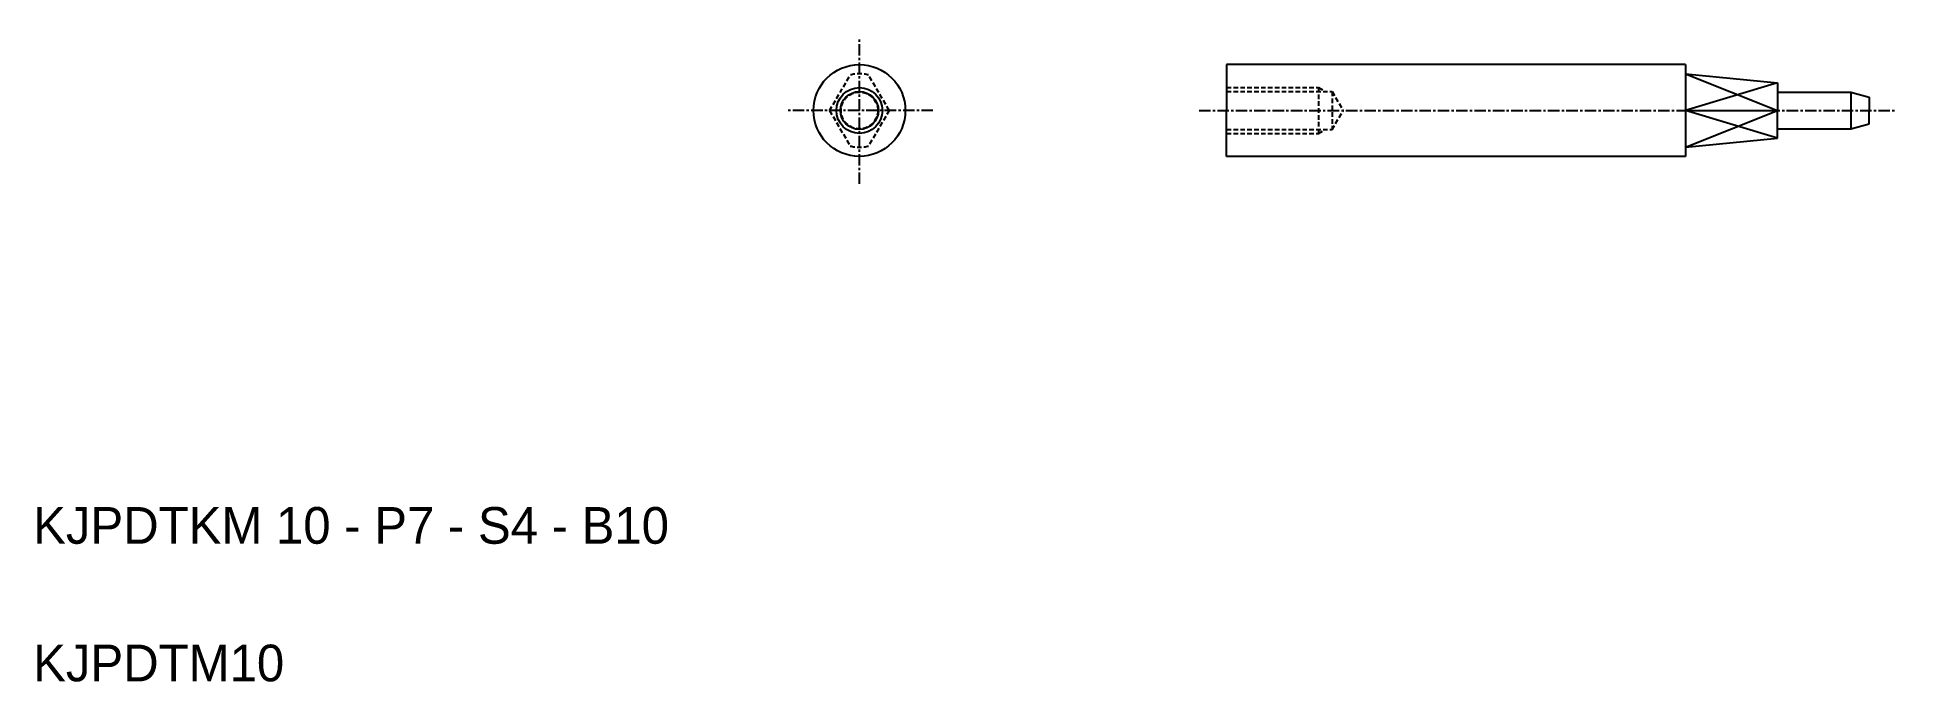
# Model space of a CAD drawing. Extents: x 10 to 213, y 10 to 80.
import ezdxf

# ---------------------------------------------------------------- set-up
doc = ezdxf.new("R2010")
doc.units = 0
doc.linetypes.add('CENTER', pattern=[2, 1.25, -0.25, 0.25, -0.25])
doc.linetypes.add('DASHED', pattern=[0.75, 0.5, -0.25])
doc.layers.get('0').update_dxf_attribs({"linetype": 'CONTINUOUS'})
doc.layers.add('CENTER', color=1, linetype='CENTER')

msp = doc.modelspace()

# ---------------------------------------------------------------- linework, layer by layer
at = {"color": 7, "linetype": 'CONTINUOUS'}
for p, q in [((190, 77.24), (140, 77.24)), ((140, 77.24), (140, 72.24)), ((190, 77.24), (190, 67.24)), ((190, 76.24), (200, 75.24)), ((200, 75.24), (200, 74.24)), ((200, 74.24), (200, 72.24)), ((200, 74.24), (208, 74.24)), ((208, 74.24), (208, 70.24)), ((208, 74.24), (210, 73.7)), ((210, 73.7), (210, 72.24)), ((140, 67.24), (140, 72.24)), ((200, 70.24), (200, 72.24)), ((210, 70.77), (210, 72.24)), ((190, 68.24), (200, 69.24)), ((200, 69.24), (200, 70.24)), ((200, 70.24), (208, 70.24)), ((208, 70.24), (210, 70.77)), ((190, 67.24), (140, 67.24))]:
    msp.add_line(p, q, dxfattribs=at)
at = {"color": 3, "linetype": 'DASHED'}
for p, q in [((96.76, 72.24), (99, 76.11)), ((103.24, 72.24), (101, 76.11)), ((140, 74.74), (150, 74.74)), ((140, 74.3), (151.5, 74.3)), ((150, 74.74), (150, 69.74)), ((150, 74.74), (150.66, 74.36)), ((151.5, 74.3), (152.69, 72.24)), ((151.5, 74.3), (151.5, 70.17)), ((96.76, 72.24), (99, 68.36)), ((103.24, 72.24), (101, 68.36)), ((151.5, 70.17), (152.69, 72.24)), ((140, 70.17), (151.5, 70.17)), ((140, 69.74), (150, 69.74)), ((150, 69.74), (150.66, 70.12))]:
    msp.add_line(p, q, dxfattribs=at)
at = {"color": 3, "linetype": 'CONTINUOUS'}
for p, q in [((190, 76.24), (200, 72.24)), ((200, 75.24), (190, 72.24)), ((190, 72.24), (200, 72.24)), ((200, 69.24), (190, 72.24)), ((190, 68.24), (200, 72.24))]:
    msp.add_line(p, q, dxfattribs=at)
at = {"color": 7, "linetype": 'CONTINUOUS'}
for radius in [5, 2.07]:
    msp.add_circle((100, 72.24), radius, dxfattribs=at)
at = {"color": 3, "linetype": 'CONTINUOUS'}
msp.add_circle((100, 72.24), 2.5, dxfattribs=at)
at = {"color": 3, "linetype": 'DASHED'}
msp.add_circle((100, 72.24), 2, dxfattribs=at)
for start, end in [(75.5225, 104.4775), (255.5225, 284.4775)]:
    msp.add_arc((100, 72.24), 4, start, end, dxfattribs=at)
at = {"layer": 'CENTER', "color": 1, "linetype": 'CENTER'}
for p, q in [((100, 64.24), (100, 80.24)), ((108, 72.24), (92, 72.24)), ((137, 72.24), (213, 72.24))]:
    msp.add_line(p, q, dxfattribs=at)

# ---------------------------------------------------------------- texts
at = {"color": 7, "linetype": 'CONTINUOUS'}
for s, p in [('KJPDTKM 10 - P7 - S4 - B10', (10, 25)), ('KJPDTM10', (10, 10))]:
    msp.add_text(s, height=4, dxfattribs=at).set_placement(p)

doc.saveas('drawing.dxf')
